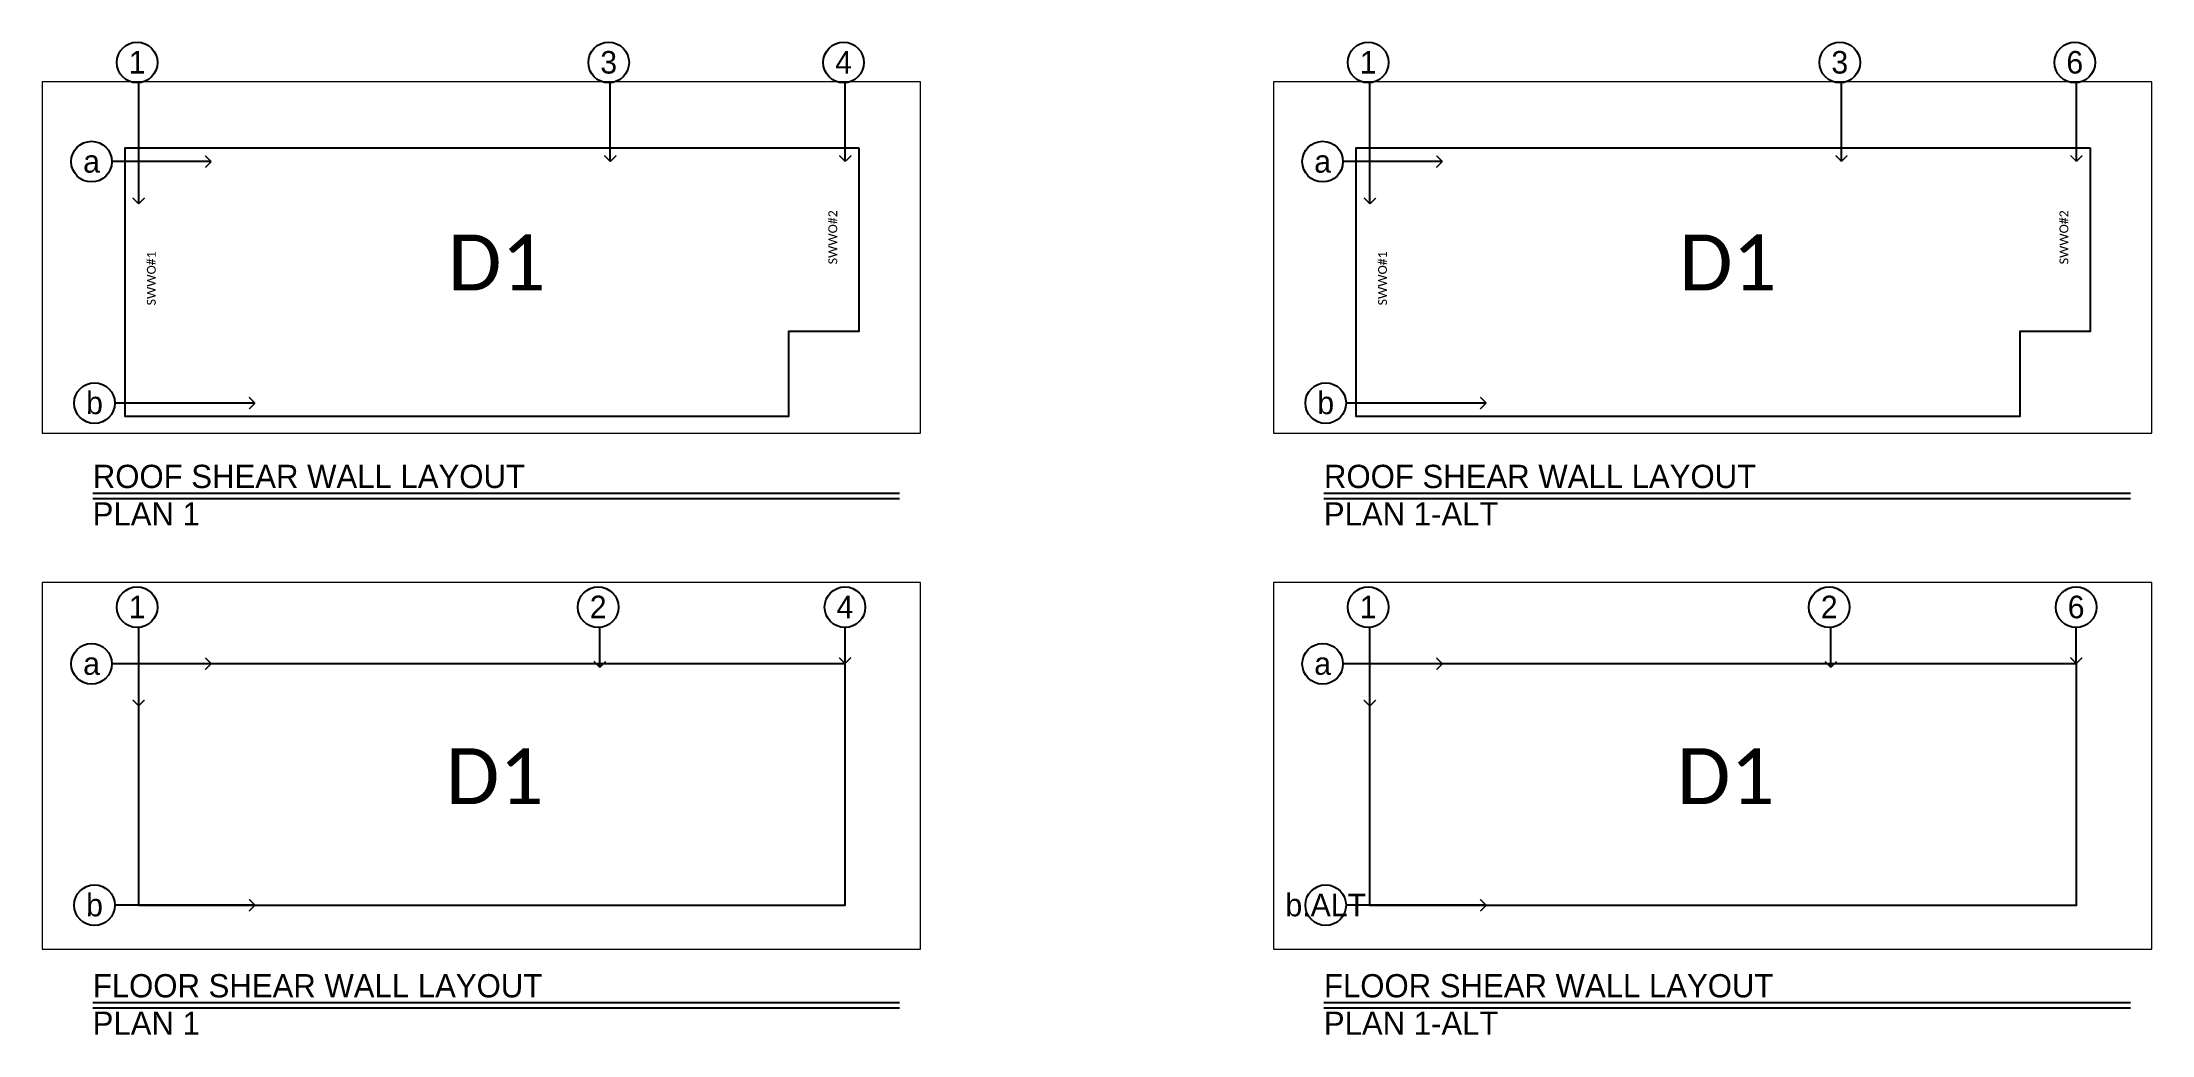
# Paper-space layout 'SW-LAYOUT' of a CAD drawing. Header units: inches. Extents: x 0.7 to 17.7, y 1.1 to 9.1.
import ezdxf
from ezdxf.enums import TextEntityAlignment as Align

# ---------------------------------------------------------------- set-up
doc = ezdxf.new("R2010")
doc.units = ezdxf.units.IN
doc.header["$LTSCALE"] = 24
doc.header["$MEASUREMENT"] = 0
for name, color, linetype in [('CORE_DESCRIPTION_TITLE', 3, 'Continuous'), ('CORE_SWLAYOUT', 2, 'Continuous'), ('FRAME_TEXT', 2, 'Continuous')]:
    doc.layers.add(name, color=color, linetype=linetype)
doc.layers.add('CORE_VIEWPORT', color=253, linetype='Continuous', plot=False)
doc.styles.add('ARC-TEXT', font='CALIBRI.TTF', dxfattribs={"height": 4.5})
doc.styles.add('COMPLEX', font='GIL_____.TTF')
doc.styles.add('style2', font='GIL_____.TTF')
doc.dimstyles.new('SW-LAYOUT', dxfattribs={"dimtxt": 0.1725, "dimasz": 0.02, "dimexe": 0.0625, "dimexo": 0.0625, "dimgap": 0.03125, "dimtad": 1, "dimdec": 1, "dimzin": 3, "dimdsep": 46, "dimlunit": 4, "dimtxsty": 'COMPLEX', "dimblk": 'AA', "dimcen": -0.09, "dimclrd": 2, "dimclrt": 3, "dimadec": 0, "dimazin": 0, "dimtfac": 1, "dimtdec": 1, "dimtix": 1, "dimtmove": 2, "dimatfit": 3, "dimldrblk": 'AA', "dimfxl": 1, "dimfrac": 2, "dimtzin": 3, "dimarcsym": 0})

# ---------------------------------------------------------------- blocks, each defined once
blk = doc.blocks.new('AA')
at = {"color": 1}
blk.add_line((0, 0), (-5.85, 0), dxfattribs=at)
at = {"color": 1, "const_width": 0.562}
for points in [[(0, 0), (-2.39, 2.39)], [(0, 0), (-2.39, -2.39)]]:
    blk.add_lwpolyline(points, dxfattribs=at)
blk = doc.blocks.new('BUBLE')
at = {"layer": 'CORE_SWLAYOUT', "linetype": 'Continuous'}
blk.add_circle((0, 0), 0.164, dxfattribs=at)
at = {"layer": 'CORE_SWLAYOUT', "color": 4, "style": 'style2'}
blk.add_attdef('X', text='', height=0.182, dxfattribs=at).set_placement((0, -0.089), align=Align.CENTER)

psp = doc.layouts.new('SW-LAYOUT')

# ---------------------------------------------------------------- linework, layer by layer
at = {"layer": 'CORE_DESCRIPTION_TITLE', "color": 4}
for p, q in [((1.11, 5.457), (7.611, 5.457)), ((11.033, 5.457), (17.533, 5.457)), ((1.11, 1.35), (7.611, 1.35)), ((11.033, 1.35), (17.533, 1.35))]:
    psp.add_line(p, q, dxfattribs=at)
at = {"layer": 'CORE_DESCRIPTION_TITLE', "color": 1}
for p, q in [((1.11, 5.415), (7.612, 5.415)), ((11.033, 5.415), (17.534, 5.415)), ((1.11, 1.309), (7.612, 1.309)), ((11.033, 1.309), (17.534, 1.309))]:
    psp.add_line(p, q, dxfattribs=at)
at = {"layer": 'FRAME_TEXT'}
for points in [[(7.285, 8.241), (7.285, 6.76), (6.717, 6.76), (6.717, 6.075), (1.37, 6.075), (1.37, 8.241), (7.285, 8.241)], [(17.208, 8.241), (17.208, 6.76), (16.64, 6.76), (16.64, 6.075), (11.293, 6.075), (11.293, 8.241), (17.208, 8.241)]]:
    psp.add_lwpolyline(points, dxfattribs=at)
for points in [[(7.174, 4.082), (1.478, 4.082), (1.478, 2.135), (7.174, 2.135)], [(17.097, 4.082), (11.401, 4.082), (11.401, 2.135), (17.097, 2.135)]]:
    psp.add_lwpolyline(points, close=True, dxfattribs=at)

# ---------------------------------------------------------------- block references
at = {"layer": 'CORE_SWLAYOUT'}
for p, values in [((1.467, 8.93), {'X': '1'}), ((5.268, 8.93), {'X': '3'}), ((7.161, 8.93), {'X': '4'}), ((11.389, 8.93), {'X': '1'}), ((15.19, 8.93), {'X': '3'}), ((17.084, 8.93), {'X': '6'}), ((1.1, 8.131), {'X': 'a'}), ((11.022, 8.131), {'X': 'a'}), ((1.124, 6.184), {'X': 'b'}), ((11.047, 6.184), {'X': 'b'}), ((1.467, 4.538), {'X': '1'}), ((5.183, 4.538), {'X': '2'}), ((7.172, 4.538), {'X': '4'}), ((11.389, 4.538), {'X': '1'}), ((15.105, 4.538), {'X': '2'}), ((17.095, 4.538), {'X': '6'}), ((1.1, 4.082), {'X': 'a'}), ((11.022, 4.082), {'X': 'a'}), ((1.124, 2.135), {'X': 'b'}), ((11.047, 2.135), {'X': 'b.ALT'})]:
    psp.add_blockref('BUBLE', p, dxfattribs=at).add_auto_attribs(values)

# ---------------------------------------------------------------- texts
at = {"layer": 'CORE_DESCRIPTION_TITLE', "style": 'style2'}
for s, p in [('ROOF SHEAR WALL LAYOUT', (1.11, 5.499)), ('ROOF SHEAR WALL LAYOUT', (11.033, 5.499)), ('PLAN 1', (1.109, 5.197)), ('PLAN 1-ALT', (11.032, 5.197)), ('FLOOR SHEAR WALL LAYOUT', (1.11, 1.392)), ('FLOOR SHEAR WALL LAYOUT', (11.033, 1.392)), ('PLAN 1', (1.109, 1.09)), ('PLAN 1-ALT', (11.032, 1.09))]:
    psp.add_text(s, height=0.1875, dxfattribs=at).set_placement(p)
at = {"layer": 'FRAME_TEXT', "style": 'ARC-TEXT', "width": 1.00018}
for p in [(3.972, 7.092), (13.894, 7.092), (3.955, 2.95), (13.877, 2.95)]:
    psp.add_text('D1', height=0.45, dxfattribs=at).set_placement(p)
at = {"layer": 'FRAME_TEXT', "char_height": 0.0715, "attachment_point": 1, "rotation": 90, "style": 'ARC-TEXT'}
for s, insert in [('SWWO#2', (7.038, 7.303)), ('SWWO#2', (16.961, 7.303)), ('SWWO#1', (1.546, 6.972)), ('SWWO#1', (11.469, 6.972))]:
    psp.add_mtext_dynamic_manual_height_columns(s, width=0.35839, gutter_width=22.5, heights=[0], dxfattribs=dict(at, insert=insert))

# ---------------------------------------------------------------- leaders
at = {"layer": 'CORE_SWLAYOUT', "linetype": 'Continuous'}
for points in [[(1.48, 7.791), (1.48, 8.766)], [(5.281, 8.133), (5.281, 8.766)], [(7.175, 8.133), (7.175, 8.766)], [(11.403, 7.791), (11.403, 8.766)], [(15.204, 8.133), (15.204, 8.766)], [(17.097, 8.133), (17.097, 8.766)], [(2.064, 8.131), (1.264, 8.131)], [(11.987, 8.131), (11.187, 8.131)], [(2.417, 6.184), (1.288, 6.184)], [(12.34, 6.184), (11.211, 6.184)], [(1.48, 3.742), (1.48, 4.374)], [(5.196, 4.053), (5.196, 4.374)], [(7.173, 4.084), (7.173, 4.374)], [(11.403, 3.742), (11.403, 4.374)], [(15.118, 4.053), (15.118, 4.374)], [(17.096, 4.084), (17.096, 4.374)], [(2.064, 4.082), (1.264, 4.082)], [(11.987, 4.082), (11.187, 4.082)], [(2.417, 2.135), (1.288, 2.135)], [(12.34, 2.135), (11.211, 2.135)]]:
    psp.add_leader(points, dimstyle='SW-LAYOUT', dxfattribs=at)

# ---------------------------------------------------------------- viewports
at = {"layer": 'CORE_VIEWPORT'}
vp = psp.add_viewport(center=(4.242, 7.358), size=(7.08, 2.83293), view_center_point=(2896.76796, 2600.43303), view_height=349.1704616, dxfattribs=at)
vp.frozen_layers = ['FRAME_TEXT']
for center, size, view_center_point, view_height, status in [((14.165, 7.358), (7.08, 2.83293), (2896.76796, 2600.43303), 349.1704616, 5), ((4.242, 3.259), (7.08, 2.9558), (2896.94488, 2047.78046), 364.3140995, 3), ((14.165, 3.259), (7.08, 2.9558), (2896.94488, 2047.78046), 364.3140995, 4)]:
    vp = psp.add_viewport(center=center, size=size, view_center_point=view_center_point, view_height=view_height, status=status, dxfattribs=at)
    vp.frozen_layers = ['FRAME_TEXT']

doc.saveas('drawing.dxf')
